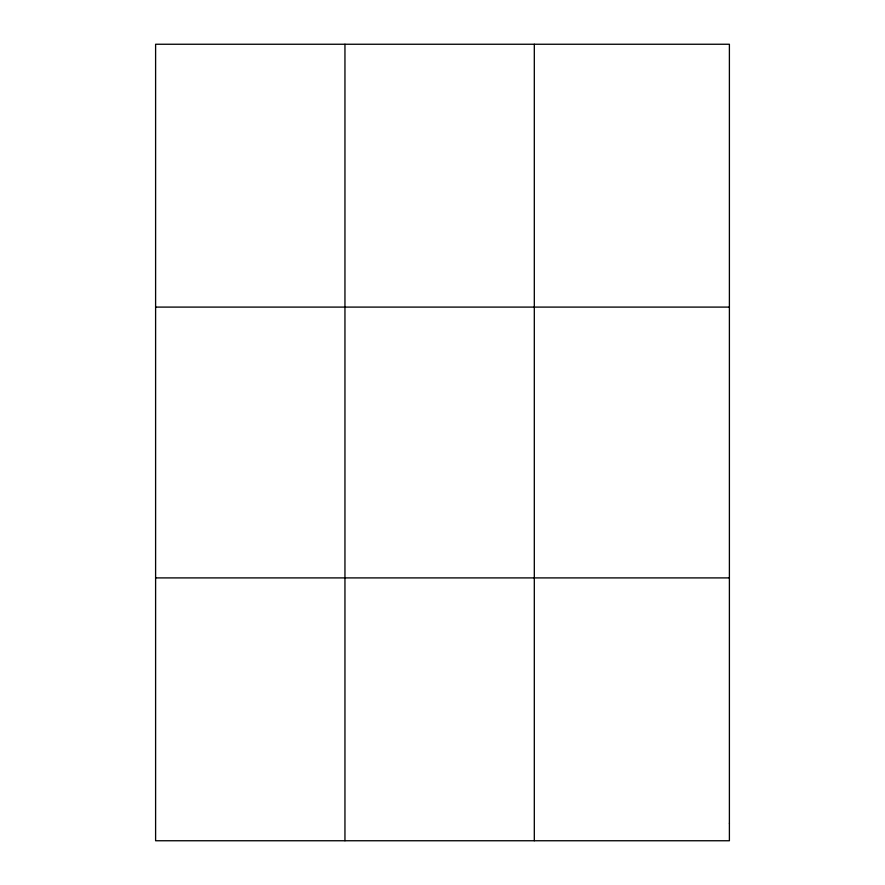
<?xml version="1.0" encoding="UTF-8"?>
<svg xmlns="http://www.w3.org/2000/svg" width="885" height="885" viewBox="0 0 885 885"><rect width="100%" height="100%" fill="white"/><g stroke="black" fill="none" stroke-linecap="round" stroke-linejoin="round"><path stroke-width="1.33" d="M344.951 44.25L344.951 840.75M534.308 44.25L534.308 840.75M155.605 307.095L729.395 307.095M155.605 577.905L729.395 577.905M729.395 823.227L729.395 840.75L155.605 840.75L155.605 44.25L729.395 44.25L729.395 823.227"/></g></svg>
